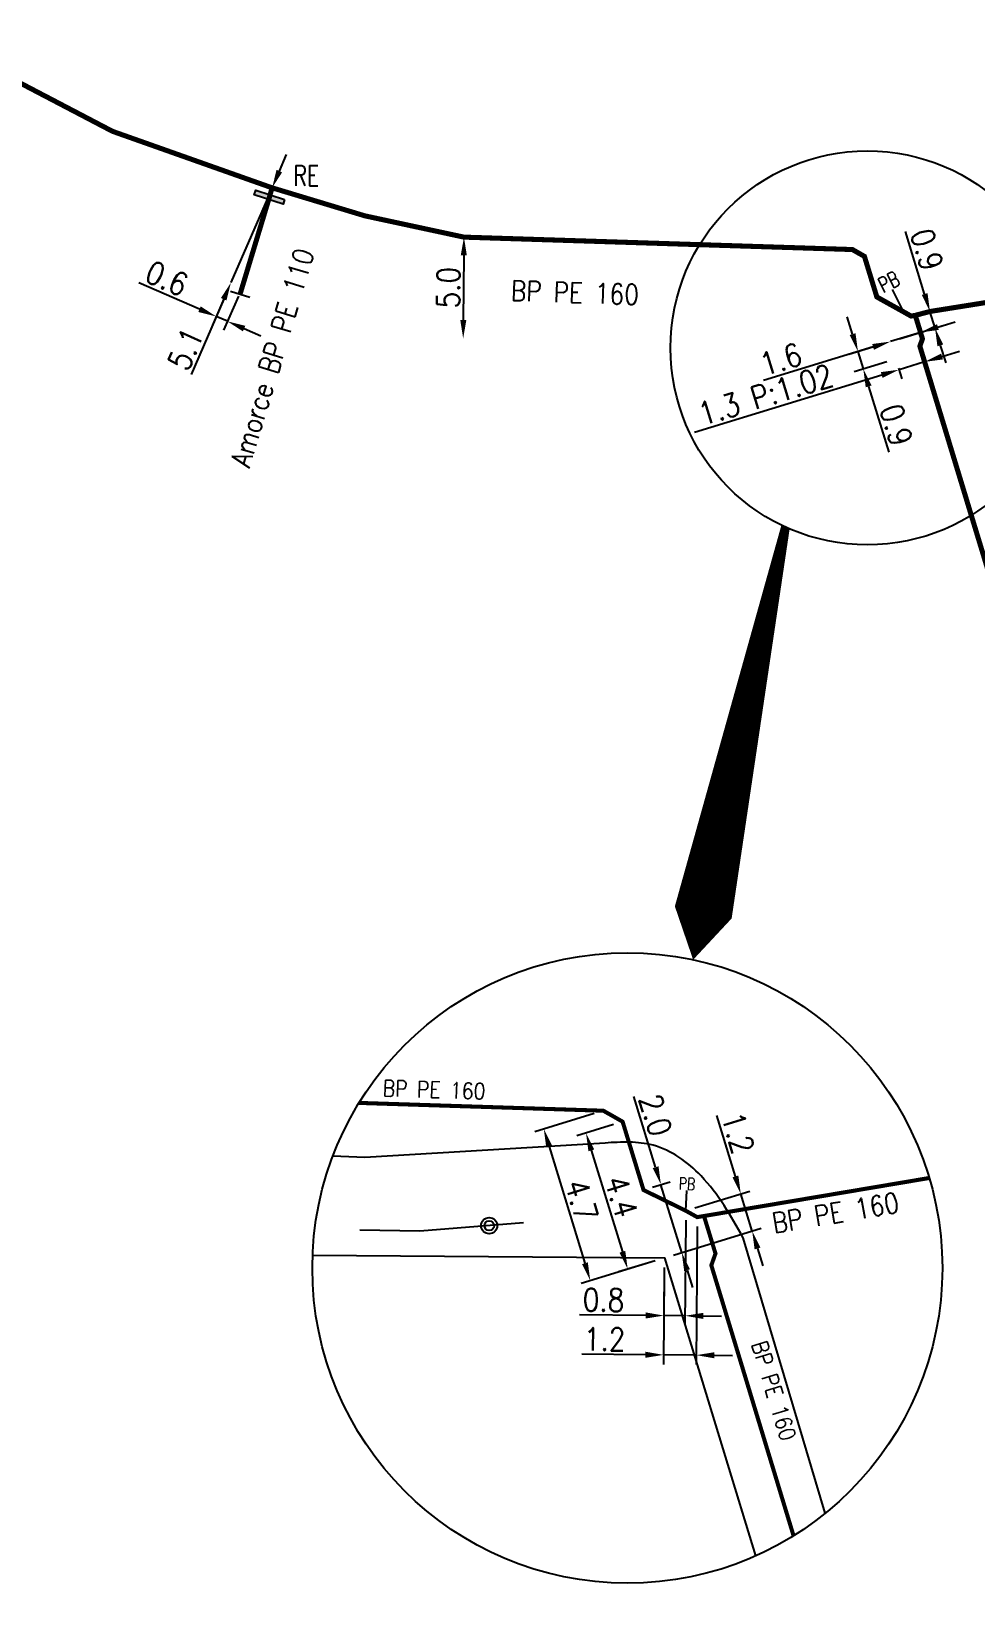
# Model space of a CAD drawing. Header units: millimetres. Extents: x 185000 to 186000, y 127990 to 129010.
# Drawn here: x 185404.3 to 185450.9, y 128663.9 to 128742 of the extents above; entities that cross this region are included whole.
import ezdxf
from ezdxf.enums import TextEntityAlignment as Align

# ---------------------------------------------------------------- set-up
doc = ezdxf.new("R2010")
doc.units = ezdxf.units.MM
doc.header["$PDMODE"] = 34
doc.linetypes.add('L_25_PE', pattern=[2000, 1000, 1000])
doc.layers.get('0').update_dxf_attribs({"linetype": 'CONTINUOUS'})
doc.layers.get('DEFPOINTS').update_dxf_attribs({"linetype": 'CONTINUOUS'})
for name, color, linetype in [('L_150', 1, 'CONTINUOUS'), ('L_340', 7, 'CONTINUOUS'), ('L_900', 7, 'CONTINUOUS')]:
    doc.layers.add(name, color=color, linetype=linetype)
doc.styles.add('G_ROMANS', font='ROMANS.SHX', dxfattribs={"width": 0.75})
doc.styles.get("Standard").update_dxf_attribs({"font": 'romans.shx', "width": 0.85})
doc.dimstyles.get("Standard").update_dxf_attribs({"dimtxt": 1.5, "dimasz": 1.2, "dimexe": 0.625, "dimexo": 0.625, "dimgap": 0.25, "dimtad": 1, "dimdec": 1, "dimzin": 0, "dimdsep": 46, "dimtxsty": 'Standard', "dimcen": -0.5, "dimadec": 0, "dimazin": 0, "dimtfac": 1, "dimtdec": 1, "dimtmove": 0, "dimatfit": 3, "dimfxl": 0, "dimtolj": 1, "dimtzin": 0, "dimarcsym": 0})

# ---------------------------------------------------------------- blocks, each defined once
blk = doc.blocks.new('*D1127')
at = {"layer": 'DEFPOINTS', "color": 0, "linetype": 'Continuous', "transparency": 16777216}
for p in [(185448.676, 128728.184), (185448.925, 128727.371), (185446.726, 128726.698)]:
    blk.add_point(p, dxfattribs=at)
at = {"layer": 'L_150', "color": 0, "linetype": 'Continuous', "lineweight": -2, "transparency": 16777216}
for p, q in [((185448.412, 128729.045), (185447.465, 128732.136)), ((185448.925, 128727.371), (185448.676, 128728.184)), ((185447.174, 128726.835), (185449.373, 128727.509)), ((185449.188, 128726.511), (185449.452, 128725.65))]:
    blk.add_line(p, q, dxfattribs=at)
at = {"layer": 'L_150', "color": 0, "linetype": 'Continuous', "transparency": 16777216}
for points in [[(185448.555, 128729.089), (185448.269, 128729.001), (185448.676, 128728.184)], [(185449.332, 128726.555), (185449.045, 128726.467), (185448.925, 128727.371)]]:
    blk.add_solid(points, dxfattribs=at)
at = {"layer": 'L_150', "color": 0, "linetype": 'Continuous', "transparency": 16777216, "insert": (185448.524, 128731.24), "char_height": 1.125, "attachment_point": 5, "rotation": 287.03691}
blk.add_mtext('\\A1;0.9', dxfattribs=at)
blk = doc.blocks.new('*D1128')
at = {"layer": 'DEFPOINTS', "color": 0, "linetype": 'Continuous', "transparency": 16777216}
for p in [(185446.726, 128726.698), (185445.117, 128726.205), (185446.989, 128725.837)]:
    blk.add_point(p, dxfattribs=at)
at = {"layer": 'L_150', "color": 0, "linetype": 'Continuous', "lineweight": -2, "transparency": 16777216}
for p, q in [((185444.853, 128727.065), (185444.589, 128727.926)), ((185446.278, 128726.56), (185444.669, 128726.067)), ((185445.117, 128726.205), (185445.381, 128725.344)), ((185446.541, 128725.7), (185444.932, 128725.207)), ((185445.644, 128724.484), (185446.638, 128721.24))]:
    blk.add_line(p, q, dxfattribs=at)
at = {"layer": 'L_150', "color": 0, "linetype": 'Continuous', "transparency": 16777216}
for points in [[(185444.997, 128727.109), (185444.71, 128727.021), (185445.117, 128726.205)], [(185445.788, 128724.528), (185445.501, 128724.44), (185445.381, 128725.344)]]:
    blk.add_solid(points, dxfattribs=at)
at = {"layer": 'L_150', "color": 0, "linetype": 'Continuous', "transparency": 16777216, "insert": (185447.013, 128722.575), "char_height": 1.125, "attachment_point": 5, "rotation": 287.03691}
blk.add_mtext('\\A1;0.9', dxfattribs=at)
blk = doc.blocks.new('*D1129')
at = {"layer": 'DEFPOINTS', "color": 0, "linetype": 'Continuous', "transparency": 16777216}
for p in [(185446.989, 128725.837), (185448.251, 128726.224), (185447.151, 128725.309)]:
    blk.add_point(p, dxfattribs=at)
at = {"layer": 'L_150', "color": 0, "linetype": 'Continuous', "lineweight": -2, "transparency": 16777216}
for p, q in [((185448.389, 128725.776), (185448.551, 128725.248)), ((185449.274, 128725.96), (185450.134, 128726.223)), ((185446.291, 128725.046), (185437.044, 128722.212)), ((185447.127, 128725.389), (185447.288, 128724.861)), ((185448.413, 128725.696), (185447.151, 128725.309))]:
    blk.add_line(p, q, dxfattribs=at)
at = {"layer": 'L_150', "color": 0, "linetype": 'Continuous', "transparency": 16777216}
for points in [[(185449.23, 128726.103), (185449.318, 128725.816), (185448.413, 128725.696)], [(185446.247, 128725.189), (185446.335, 128724.902), (185447.151, 128725.309)]]:
    blk.add_solid(points, dxfattribs=at)
at = {"layer": 'L_150', "color": 0, "linetype": 'Continuous', "transparency": 16777216, "insert": (185440.552, 128724.071), "char_height": 1.125, "attachment_point": 5, "rotation": 17.03691}
blk.add_mtext('\\A1;1.3 P:1.02', dxfattribs=at)
blk = doc.blocks.new('*D1130')
at = {"layer": 'DEFPOINTS', "color": 0, "linetype": 'Continuous', "transparency": 16777216}
for p in [(185447.95, 128727.993), (185446.726, 128726.698), (185446.726, 128726.698)]:
    blk.add_point(p, dxfattribs=at)
at = {"layer": 'L_150', "color": 0, "linetype": 'Continuous', "lineweight": -2, "transparency": 16777216}
for p, q in [((185448.087, 128727.545), (185448.345, 128726.704)), ((185449.068, 128727.415), (185449.929, 128727.679)), ((185448.208, 128727.152), (185446.726, 128726.698)), ((185445.865, 128726.434), (185440.452, 128724.775))]:
    blk.add_line(p, q, dxfattribs=at)
at = {"layer": 'L_150', "color": 0, "linetype": 'Continuous', "transparency": 16777216}
for points in [[(185449.024, 128727.559), (185449.112, 128727.272), (185448.208, 128727.152)], [(185445.821, 128726.577), (185445.909, 128726.29), (185446.726, 128726.698)]]:
    blk.add_solid(points, dxfattribs=at)
at = {"layer": 'L_150', "color": 0, "linetype": 'Continuous', "transparency": 16777216, "insert": (185441.304, 128725.821), "char_height": 1.125, "attachment_point": 5, "rotation": 17.03691}
blk.add_mtext('\\A1;1.6', dxfattribs=at)
blk = doc.blocks.new('*D2535')
at = {"layer": 'DEFPOINTS', "color": 0, "linetype": 'Continuous', "transparency": 16777216}
for p in [(185416.165, 128734.292), (185414.133, 128729.615), (185414.133, 128729.615)]:
    blk.add_point(p, dxfattribs=at)
at = {"layer": 'L_150', "color": 0, "linetype": 'Continuous', "lineweight": -2, "transparency": 16777216}
for p, q in [((185416.524, 128735.118), (185416.883, 128735.943)), ((185416.165, 128734.292), (185414.133, 128729.615)), ((185413.775, 128728.789), (185412.158, 128725.067))]:
    blk.add_line(p, q, dxfattribs=at)
at = {"layer": 'L_150', "color": 0, "linetype": 'Continuous', "transparency": 16777216}
for points in [[(185416.386, 128735.178), (185416.662, 128735.058), (185416.165, 128734.292)], [(185413.637, 128728.849), (185413.912, 128728.729), (185414.133, 128729.615)]]:
    blk.add_solid(points, dxfattribs=at)
at = {"layer": 'L_150', "color": 0, "linetype": 'Continuous', "transparency": 16777216, "insert": (185411.889, 128726.332), "char_height": 1.125, "attachment_point": 5, "rotation": 66.51894}
blk.add_mtext('\\A1;5.1', dxfattribs=at)
blk = doc.blocks.new('*D2536')
at = {"layer": 'DEFPOINTS', "color": 0, "linetype": 'Continuous', "transparency": 16777216}
for p in [(185414.133, 128729.615), (185414.684, 128729.376), (185413.405, 128727.937)]:
    blk.add_point(p, dxfattribs=at)
at = {"layer": 'L_340', "color": 0, "linetype": 'Continuous', "lineweight": -2, "transparency": 16777216}
for p, q in [((185412.579, 128728.296), (185409.572, 128729.602)), ((185413.946, 128729.185), (185413.218, 128727.508)), ((185414.497, 128728.946), (185413.768, 128727.268)), ((185413.955, 128727.698), (185413.405, 128727.937)), ((185414.78, 128727.34), (185415.606, 128726.981))]:
    blk.add_line(p, q, dxfattribs=at)
at = {"layer": 'L_340', "color": 0, "linetype": 'Continuous', "transparency": 16777216}
for points in [[(185412.639, 128728.434), (185412.519, 128728.158), (185413.405, 128727.937)], [(185414.84, 128727.477), (185414.721, 128727.202), (185413.955, 128727.698)]]:
    blk.add_solid(points, dxfattribs=at)
at = {"layer": 'L_340', "color": 0, "linetype": 'Continuous', "transparency": 16777216, "insert": (185410.962, 128729.816), "char_height": 1.125, "attachment_point": 5, "rotation": 336.51894}
blk.add_mtext('\\A1;0.6', dxfattribs=at)
blk = doc.blocks.new('*D2537')
at = {"layer": 'DEFPOINTS', "color": 0, "linetype": 'Continuous', "transparency": 16777216}
for p in [(185425.646, 128731.856), (185425.608, 128726.856), (185425.608, 128726.856)]:
    blk.add_point(p, dxfattribs=at)
at = {"layer": 'L_150', "color": 0, "linetype": 'Continuous', "lineweight": -2, "transparency": 16777216}
blk.add_line((185425.639, 128730.956), (185425.615, 128727.756), dxfattribs=at)
at = {"layer": 'L_150', "color": 0, "linetype": 'Continuous', "transparency": 16777216}
for points in [[(185425.489, 128730.957), (185425.789, 128730.955), (185425.646, 128731.856)], [(185425.465, 128727.758), (185425.765, 128727.755), (185425.608, 128726.856)]]:
    blk.add_solid(points, dxfattribs=at)
at = {"layer": 'L_150', "color": 0, "linetype": 'Continuous', "transparency": 16777216, "insert": (185424.877, 128729.362), "char_height": 1.125, "attachment_point": 5, "rotation": 89.56915}
blk.add_mtext('\\A1;5.0', dxfattribs=at)
blk = doc.blocks.new('L_340_13')
at = {"color": 0, "linetype": 'Continuous', "flags": 128}
blk.add_lwpolyline([(0, 0), (0, 1.25)], dxfattribs=at)
at = {"color": 0, "linetype": 'Continuous', "style": 'G_ROMANS', "width": 0.75}
blk.add_text('PB', height=0.75, dxfattribs=at).set_placement((0, 1.663), align=Align.MIDDLE)
at = {"color": 0, "linetype": 'Continuous', "width": 0.75, "flags": 3}
for tag, p in [('DEF_LEG', (0, -10)), ('DEF_COUP', (0, -12.5)), ('DEF_TYPE', (0, -15))]:
    blk.add_attdef(tag, text='', height=1.2, dxfattribs=at).set_placement(p, align=Align.MIDDLE)
blk = doc.blocks.new('L_340_07')
at = {"color": 0, "linetype": 'Continuous', "const_width": 0.25, "flags": 128}
blk.add_lwpolyline([(0, 0), (0.35, 0)], dxfattribs=at)
at = {"color": 0, "linetype": 'Continuous', "flags": 128}
blk.add_lwpolyline([(0.35, -0.5), (0.35, 0.5)], dxfattribs=at)
at = {"color": 0, "linetype": 'Continuous', "width": 0.75, "flags": 3}
for tag, p in [('DEF_LEG', (0.723, -3.465)), ('DEF_COUP', (0.723, -5.965)), ('DEF_TYPE', (0.723, -8.465))]:
    blk.add_attdef(tag, text='', height=1.2, dxfattribs=at).set_placement(p, align=Align.MIDDLE)
blk = doc.blocks.new('L_340_20')
at = {"linetype": 'Continuous'}
blk.add_hatch(color=0, dxfattribs=at).paths.add_polyline_path([(0.125, 0.75), (-0.125, 0.75), (-0.125, -0.75), (0.125, -0.75)])
at = {"color": 0, "linetype": 'Continuous'}
blk.add_lwpolyline([(-0.125, 0.75), (0.125, 0.75), (0.125, -0.75), (-0.125, -0.75)], close=True, dxfattribs=at)
at = {"color": 0, "linetype": 'Continuous', "width": 0.75}
for tag, height, flags, p in [('RE', 1, 8, (0, 2.189)), ('DEF_LEG', 1.2, 3, (0, -5)), ('DEF_COUP', 1.2, 3, (0, -7.5)), ('DEF_TYPE', 1.2, 3, (0, -10))]:
    blk.add_attdef(tag, text='', height=height, dxfattribs=dict(at, flags=flags)).set_placement(p, align=Align.MIDDLE)
blk = doc.blocks.new('t322o')
at = {"color": 0, "linetype": 'Continuous'}
for radius in [0.25, 0.15]:
    blk.add_circle((0, 0), radius, dxfattribs=at)
blk = doc.blocks.new('*D2781')
at = {"layer": 'DEFPOINTS', "color": 0, "linetype": 'Continuous', "transparency": 16777216}
for p in [(185437.176, 128683.453), (185435.549, 128681.437), (185435.513, 128676.65)]:
    blk.add_point(p, dxfattribs=at)
at = {"layer": 'L_900', "color": 0, "linetype": 'Continuous', "lineweight": -2, "transparency": 16777216}
for p, q in [((185437.173, 128682.984), (185437.121, 128676.169)), ((185435.546, 128680.968), (185435.51, 128676.181)), ((185434.613, 128676.656), (185431.471, 128676.68)), ((185437.125, 128676.637), (185435.513, 128676.65)), ((185438.025, 128676.631), (185438.925, 128676.624))]:
    blk.add_line(p, q, dxfattribs=at)
at = {"layer": 'L_900', "color": 0, "linetype": 'Continuous', "transparency": 16777216}
for points in [[(185434.614, 128676.806), (185434.612, 128676.506), (185435.513, 128676.65)], [(185438.026, 128676.781), (185438.024, 128676.481), (185437.125, 128676.637)]]:
    blk.add_solid(points, dxfattribs=at)
at = {"layer": 'L_900', "color": 0, "linetype": 'Continuous', "transparency": 16777216, "insert": (185432.598, 128677.422), "char_height": 1.125, "attachment_point": 5, "rotation": 359.56915}
blk.add_mtext('\\A1;1.2', dxfattribs=at)
blk = doc.blocks.new('*D2782')
at = {"layer": 'DEFPOINTS', "color": 0, "linetype": 'Continuous', "transparency": 16777216}
for p in [(185436.608, 128683.769), (185435.549, 128681.437), (185435.528, 128678.59)]:
    blk.add_point(p, dxfattribs=at)
at = {"layer": 'L_900', "color": 0, "linetype": 'Continuous', "lineweight": -2, "transparency": 16777216}
for p, q in [((185436.605, 128683.301), (185436.566, 128678.114)), ((185435.546, 128680.968), (185435.524, 128678.121)), ((185434.628, 128678.597), (185431.349, 128678.621)), ((185436.569, 128678.582), (185435.528, 128678.59)), ((185437.469, 128678.575), (185438.369, 128678.569))]:
    blk.add_line(p, q, dxfattribs=at)
at = {"layer": 'L_900', "color": 0, "linetype": 'Continuous', "transparency": 16777216}
for points in [[(185434.629, 128678.747), (185434.627, 128678.447), (185435.528, 128678.59)], [(185437.47, 128678.725), (185437.468, 128678.425), (185436.569, 128678.582)]]:
    blk.add_solid(points, dxfattribs=at)
at = {"layer": 'L_900', "color": 0, "linetype": 'Continuous', "transparency": 16777216, "insert": (185432.544, 128679.363), "char_height": 1.125, "attachment_point": 5, "rotation": 359.56915}
blk.add_mtext('\\A1;0.8', dxfattribs=at)
blk = doc.blocks.new('*D2783')
at = {"layer": 'DEFPOINTS', "color": 0, "linetype": 'Continuous', "transparency": 16777216}
for p in [(185436.608, 128683.769), (185439.89, 128682.767), (185435.549, 128681.437)]:
    blk.add_point(p, dxfattribs=at)
at = {"layer": 'L_900', "color": 0, "linetype": 'Continuous', "lineweight": -2, "transparency": 16777216}
for p, q in [((185439.063, 128685.463), (185438.143, 128688.467)), ((185437.057, 128683.907), (185439.775, 128684.74)), ((185439.89, 128682.767), (185439.327, 128684.602)), ((185435.997, 128681.574), (185440.338, 128682.904)), ((185440.153, 128681.906), (185440.417, 128681.046))]:
    blk.add_line(p, q, dxfattribs=at)
at = {"layer": 'L_900', "color": 0, "linetype": 'Continuous', "transparency": 16777216}
for points in [[(185439.207, 128685.507), (185438.92, 128685.419), (185439.327, 128684.602)], [(185440.297, 128681.95), (185440.01, 128681.862), (185439.89, 128682.767)]]:
    blk.add_solid(points, dxfattribs=at)
at = {"layer": 'L_900', "color": 0, "linetype": 'Continuous', "transparency": 16777216, "insert": (185439.188, 128687.615), "char_height": 1.125, "attachment_point": 5, "rotation": 287.03691}
blk.add_mtext('\\A1;1.2', dxfattribs=at)
blk = doc.blocks.new('*D2784')
at = {"layer": 'DEFPOINTS', "color": 0, "linetype": 'Continuous', "transparency": 16777216}
for p in [(185434.521, 128684.792), (185435.549, 128681.437), (185436.409, 128681.7)]:
    blk.add_point(p, dxfattribs=at)
at = {"layer": 'L_900', "color": 0, "linetype": 'Continuous', "lineweight": -2, "transparency": 16777216}
for p, q in [((185435.117, 128685.916), (185434.046, 128689.411)), ((185434.969, 128684.929), (185435.829, 128685.193)), ((185436.409, 128681.7), (185435.381, 128685.055)), ((185435.997, 128681.574), (185436.857, 128681.837)), ((185436.673, 128680.84), (185436.936, 128679.979))]:
    blk.add_line(p, q, dxfattribs=at)
at = {"layer": 'L_900', "color": 0, "linetype": 'Continuous', "transparency": 16777216}
for points in [[(185435.261, 128685.96), (185434.974, 128685.872), (185435.381, 128685.055)], [(185436.816, 128680.883), (185436.529, 128680.796), (185436.409, 128681.7)]]:
    blk.add_solid(points, dxfattribs=at)
at = {"layer": 'L_900', "color": 0, "linetype": 'Continuous', "transparency": 16777216, "insert": (185435.112, 128688.494), "char_height": 1.125, "attachment_point": 5, "rotation": 287.03691}
blk.add_mtext('\\A1;2.0', dxfattribs=at)
blk = doc.blocks.new('*D2785')
at = {"layer": 'DEFPOINTS', "color": 0, "linetype": 'Continuous', "transparency": 16777216}
for p in [(185432.536, 128688.709), (185435.549, 128681.437), (185431.888, 128680.315)]:
    blk.add_point(p, dxfattribs=at)
at = {"layer": 'L_900', "color": 0, "linetype": 'Continuous', "lineweight": -2, "transparency": 16777216}
for p, q in [((185432.088, 128688.571), (185429.144, 128687.669)), ((185429.856, 128686.946), (185431.624, 128681.175)), ((185435.101, 128681.299), (185431.44, 128680.177))]:
    blk.add_line(p, q, dxfattribs=at)
at = {"layer": 'L_900', "color": 0, "linetype": 'Continuous', "transparency": 16777216}
for points in [[(185429.999, 128686.99), (185429.713, 128686.902), (185429.592, 128687.807)], [(185431.768, 128681.219), (185431.481, 128681.131), (185431.888, 128680.315)]]:
    blk.add_solid(points, dxfattribs=at)
at = {"layer": 'L_900', "color": 0, "linetype": 'Continuous', "transparency": 16777216, "insert": (185431.456, 128684.285), "char_height": 1.125, "attachment_point": 5, "rotation": 287.03691}
blk.add_mtext('\\A1;4.7', dxfattribs=at)
blk = doc.blocks.new('*D2786')
at = {"layer": 'DEFPOINTS', "color": 0, "linetype": 'Continuous', "transparency": 16777216}
for p in [(185433.487, 128688.168), (185435.549, 128681.437), (185433.739, 128680.882)]:
    blk.add_point(p, dxfattribs=at)
at = {"layer": 'L_900', "color": 0, "linetype": 'Continuous', "lineweight": -2, "transparency": 16777216}
for p, q in [((185433.038, 128688.03), (185431.229, 128687.476)), ((185431.94, 128686.753), (185433.476, 128681.742)), ((185435.101, 128681.299), (185433.291, 128680.745))]:
    blk.add_line(p, q, dxfattribs=at)
at = {"layer": 'L_900', "color": 0, "linetype": 'Continuous', "transparency": 16777216}
for points in [[(185432.084, 128686.796), (185431.797, 128686.709), (185431.677, 128687.613)], [(185433.619, 128681.786), (185433.332, 128681.699), (185433.739, 128680.882)]]:
    blk.add_solid(points, dxfattribs=at)
at = {"layer": 'L_900', "color": 0, "linetype": 'Continuous', "transparency": 16777216, "insert": (185433.425, 128684.467), "char_height": 1.125, "attachment_point": 5, "rotation": 287.03691}
blk.add_mtext('\\A1;4.4', dxfattribs=at)

msp = doc.modelspace()

# ---------------------------------------------------------------- linework, layer by layer
msp.add_circle((185445.583, 128726.387), 9.73)
at = {"layer": 'L_150', "linetype": 'L_25_PE', "ltscale": 0.5}
for points in [[(185399.102, 128741.881, 0.25, 0.25, 0), (185408.279, 128737.082, 0.25, 0.25, 0), (185416.165, 128734.292, 0.25, 0.25, 0), (185420.753, 128732.907, 0.25, 0.25, 0), (185425.646, 128731.856, 0.25, 0.25, 0), (185444.843, 128731.243, 0.25, 0.25, 0), (185445.437, 128730.905, 0.25, 0.25, 0), (185446.051, 128728.9, 0.25, 0.25, 0), (185447.388, 128728.156, 0.25, 0.25, 0), (185447.742, 128727.958, 0.25, 0.25, 0), (185447.95, 128727.993, 0.25, 0.25, 0), (185448.676, 128728.184, 0.25, 0.25, 0), (185456.359, 128729.41, 0.25, 0.25, 0)], [(185414.684, 128729.376, 0.25, 0.25, 0), (185416.032, 128733.828, 0.25, 0.25, 0), (185416.165, 128734.292, 0, 0, 0)]]:
    msp.add_lwpolyline(points, format="xyseb", dxfattribs=at)
at = {"layer": 'L_150', "linetype": 'L_25_PE', "const_width": 0.25, "flags": 128}
msp.add_lwpolyline([(185485.174, 128590.927, 0.219583), (185484.883, 128591.672), (185484.284, 128594.677), (185481.273, 128609.788), (185481.273, 128609.788), (185479.417, 128617.431), (185479.005, 128617.887), (185477.68, 128619.613), (185476.854, 128620.392), (185473.07, 128621.536), (185472.489, 128621.692), (185472.595, 128622.085), (185472.687, 128622.427), (185475.016, 128631.077), (185475.221, 128631.837), (185476.166, 128635.347), (185473.977, 128641.9), (185471.04, 128651.305), (185466.197, 128667.144), (185464.056, 128674.298), (185461.833, 128681.502), (185457.313, 128696.44), (185457.313, 128696.44), (185448.251, 128726.224), (185448.177, 128726.47), (185448.305, 128726.834), (185447.95, 128727.993)], format="xyb", dxfattribs=at)
at = {"layer": 'L_900', "color": 252, "linetype": 'Continuous'}
msp.add_lwpolyline([(185441.535, 128717.539, 0.437, 2.623, 0), (185437.885, 128700.44, 5.245, 0, 0), (185436.972, 128696.165, 5.245, 0, 0)], format="xyseb", dxfattribs=at)
at = {"layer": 'L_900', "color": 1, "linetype": 'Continuous', "ltscale": 0.5, "const_width": 0.2}
msp.add_lwpolyline([(185420.46, 128689.095), (185432.536, 128688.709), (185433.487, 128688.168), (185434.521, 128684.792), (185436.608, 128683.769), (185437.176, 128683.453), (185437.508, 128683.509), (185438.701, 128683.71), (185448.642, 128685.386)], dxfattribs=at)
at = {"layer": 'L_900', "color": 252, "flags": 128}
msp.add_lwpolyline([(185439.445, 128682.436, 0.0159), (185438.502, 128684.029, 0.0474), (185437.363, 128685.491, 0.0552), (185436.267, 128686.415, 0.0808), (185434.991, 128687.003, 0.0598), (185433.822, 128687.152, 0.0201), (185432.629, 128687.114), (185420.744, 128686.405), (185419.168, 128686.467)], format="xyb", dxfattribs=at)
at = {"layer": 'L_900', "color": 1, "linetype": 'Continuous', "const_width": 0.2, "flags": 128}
msp.add_lwpolyline([(185441.935, 128667.714), (185437.991, 128680.679), (185437.871, 128681.073), (185438.076, 128681.655), (185437.508, 128683.509)], dxfattribs=at)
at = {"layer": 'L_900', "color": 252, "flags": 128}
for points in [[(185428.589, 128683.167), (185423.466, 128682.764), (185420.505, 128682.813)], [(185443.5, 128668.825), (185439.445, 128682.436)], [(185418.166, 128681.567), (185435.549, 128681.437), (185440.059, 128666.719)]]:
    msp.add_lwpolyline(points, dxfattribs=at)
at = {"layer": 'L_900'}
msp.add_circle((185433.722, 128680.94), 15.568, dxfattribs=at)

# ---------------------------------------------------------------- block references
at = {"layer": 'L_340'}
ref = msp.add_blockref('L_340_20', (185416.032, 128733.828), dxfattribs=dict(at, rotation=251.9011823083031))
ref.add_attrib('RE', 'RE', dxfattribs={"layer": '0', "color": 0, "linetype": 'Continuous', "height": 1, "width": 0.75}).set_placement((185417.854, 128734.898), align=Align.MIDDLE)
at = {"layer": 'L_340', "ltscale": 0.5, "rotation": 26.50448931589224}
msp.add_blockref('L_340_13', (185447.388, 128728.156), dxfattribs=at)
at = {"layer": 'L_340', "rotation": 253.2011823135556}
msp.add_blockref('L_340_07', (185414.684, 128729.376), dxfattribs=at)
at = {"layer": 'L_900', "color": 7, "ltscale": 0.5, "xscale": 0.8, "yscale": 0.8, "zscale": 0.8, "rotation": 357.3839187520787}
msp.add_blockref('L_340_13', (185436.608, 128683.769), dxfattribs=at)
at = {"layer": 'L_900', "color": 252, "xscale": 1.6, "yscale": 1.6, "zscale": 1.6, "rotation": 184.498450505723}
msp.add_blockref('t322o', (185426.894, 128683.033), dxfattribs=at)

# ---------------------------------------------------------------- texts
at = {"layer": 'L_150', "linetype": 'L_25_PE', "width": 0.85}
for s, rotation, p in [('Amorce BP PE 110', 73.18812, (185415.042, 128720.428)), ('BP PE 160', 358.16931, (185427.945, 128728.719))]:
    msp.add_text(s, height=1, rotation=rotation, dxfattribs=at).set_placement(p)
at = {"layer": 'L_900', "color": 1, "linetype": 'Continuous', "width": 0.85}
msp.add_text('BP PE 160', height=0.8, rotation=358.16931, dxfattribs=at).set_placement((185421.626, 128689.427))
for height, rotation, p in [(1, 9.56915, (185444.001, 128683.669)), (0.8, 286.92163, (185440.96, 128674.88))]:
    msp.add_text('BP PE 160', height=height, rotation=rotation, dxfattribs=at).set_placement(p, align=Align.MIDDLE)

# ---------------------------------------------------------------- dimensions: what is measured, and where the dimension line sits
at = {"layer": 'L_150', "linetype": 'Continuous'}
for base, p1, p2, angle, picture, middle in [((185414.133, 128729.615), (185416.165, 128734.292), (185414.133, 128729.615), 66.51894, '*D2535', (185412.577, 128726.033)), ((185448.9248, 128727.3715), (185448.6757, 128728.1842), (185446.7257, 128726.6976), 107.03691, '*D1127', (185447.8066, 128731.0205)), ((185425.608, 128726.856), (185425.646, 128731.856), (185425.608, 128726.856), 89.56915, '*D2537', (185425.627, 128729.356)), ((185446.7257, 128726.6976), (185447.94994, 128727.99283), (185446.7257, 128726.6976), 17.03691, '*D1130', (185441.52385, 128725.10357)), ((185445.117, 128726.205), (185446.989, 128725.837), (185446.726, 128726.698), 287.03691, '*D1128', (185446.296, 128722.355))]:
    dim = msp.add_linear_dim(base=base, p1=p1, p2=p2, angle=angle, dimstyle='Standard', override={"dimscale": 0.75, "dimatfit": 0}, dxfattribs=at)
    dim.commit()
    dim.dimension.update_dxf_attribs({"geometry": picture, "text_midpoint": middle, "dimtype": 160})
dim = msp.add_linear_dim(base=(185447.151, 128725.309), p1=(185448.251, 128726.224), p2=(185446.989, 128725.837), angle=17.03691, text='<> P:1.02', dimstyle='Standard', override={"dimscale": 0.75, "dimatfit": 0}, dxfattribs=at)
dim.commit()
dim.dimension.update_dxf_attribs({"geometry": '*D1129', "text_midpoint": (185440.771, 128723.354), "dimtype": 160})
at = {"layer": 'L_340', "linetype": 'Continuous'}
dim = msp.add_linear_dim(base=(185413.405, 128727.937), p1=(185414.684, 128729.376), p2=(185414.133, 128729.615), angle=336.51894, dimstyle='Standard', override={"dimscale": 0.75, "dimatfit": 0}, dxfattribs=at)
dim.commit()
dim.dimension.update_dxf_attribs({"geometry": '*D2536', "text_midpoint": (185410.663, 128729.129), "dimtype": 160})
at = {"layer": 'L_900', "color": 1, "linetype": 'Continuous'}
for base, p1, angle, text, picture, middle in [((185436.409, 128681.7), (185434.521, 128684.792), 107.03691, '2.0', '*D2784', (185434.394, 128688.274)), ((185431.888, 128680.315), (185432.536, 128688.709), 107.03691, '4.7', '*D2785', (185430.739, 128684.066)), ((185433.739, 128680.882), (185433.487, 128688.168), 107.03691, '4.4', '*D2786', (185432.708, 128684.247)), ((185435.513, 128676.65), (185437.176, 128683.453), 359.56915, '1.2', '*D2781', (185432.592, 128676.672))]:
    dim = msp.add_linear_dim(base=base, p1=p1, p2=(185435.549, 128681.437), angle=angle, text=text, dimstyle='Standard', override={"dimscale": 0.75, "dimatfit": 0}, dxfattribs=at)
    dim.commit()
    dim.dimension.update_dxf_attribs({"geometry": picture, "text_midpoint": middle, "dimtype": 160})
at = {"layer": 'L_900', "color": 7, "linetype": 'Continuous'}
for base, angle, text, picture, middle in [((185439.89, 128682.767), 107.03691, '1.2', '*D2783', (185438.471, 128687.395)), ((185435.528, 128678.59), 359.56915, '0.8', '*D2782', (185432.539, 128678.613))]:
    dim = msp.add_linear_dim(base=base, p1=(185436.608, 128683.769), p2=(185435.549, 128681.437), angle=angle, text=text, dimstyle='Standard', override={"dimscale": 0.75, "dimatfit": 0}, dxfattribs=at)
    dim.commit()
    dim.dimension.update_dxf_attribs({"geometry": picture, "text_midpoint": middle, "dimtype": 160})

doc.saveas('drawing.dxf')
